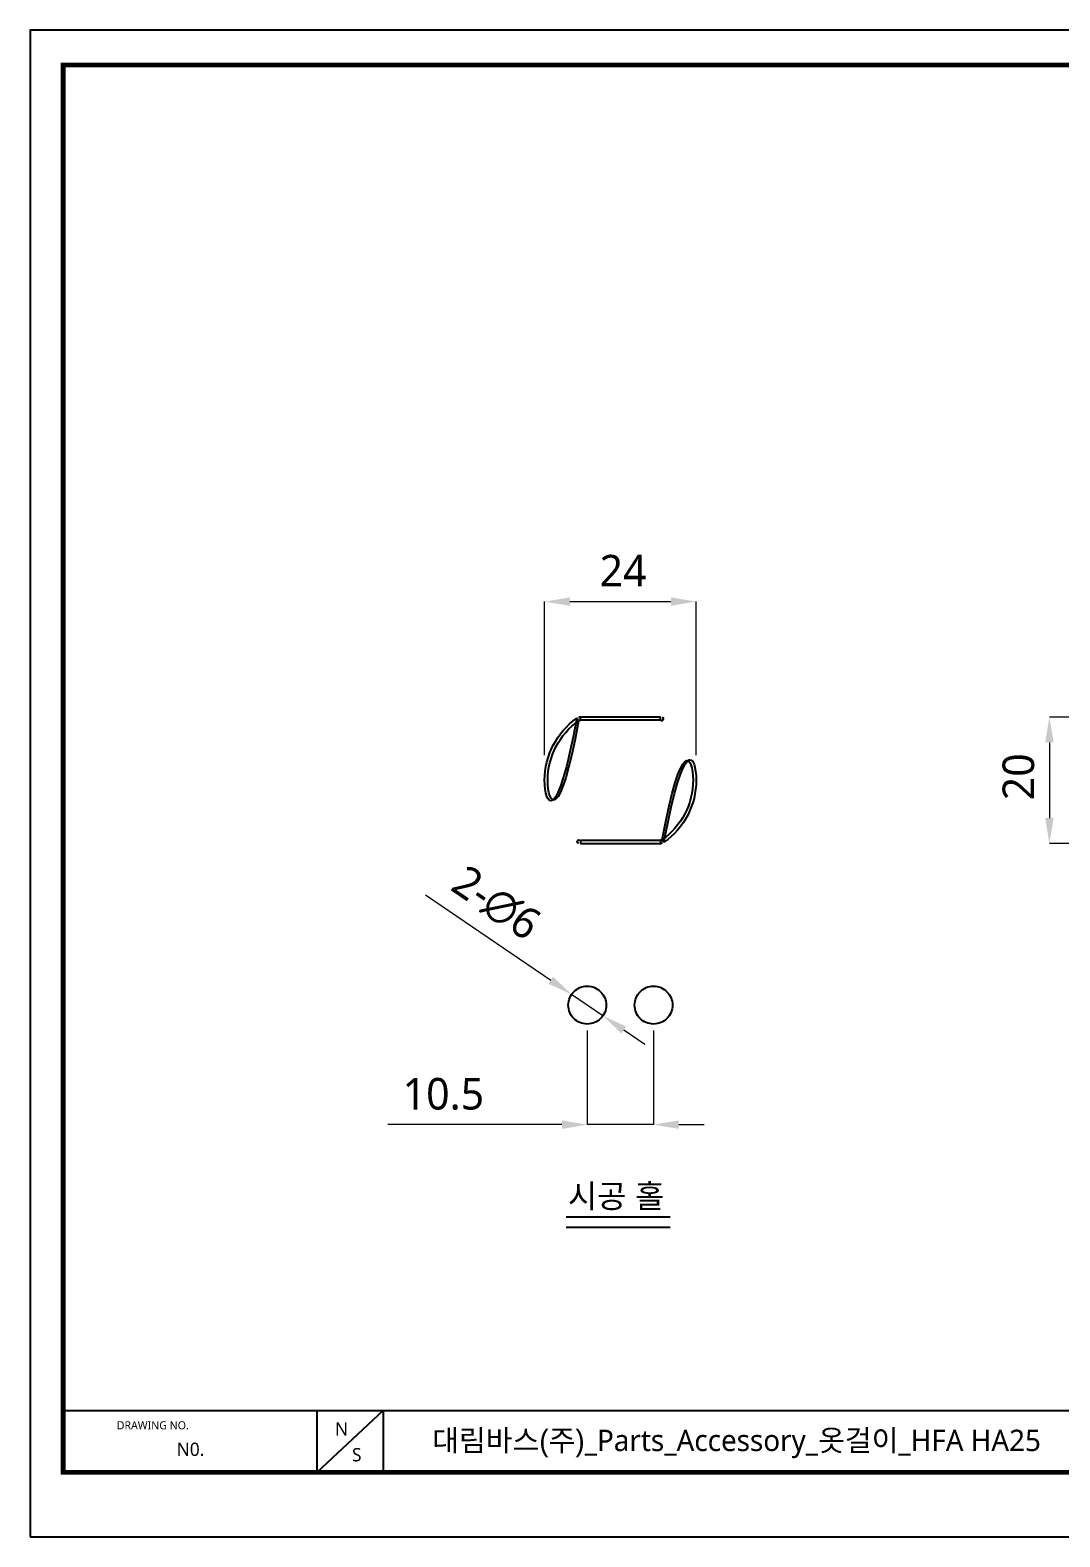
# Model space of a CAD drawing. Extents: x 16296681503 to 16296681828, y -37409617118 to -37409616880.
# Drawn here: x 16296681502.9 to 16296681665.9, y -37409617118.2 to -37409616879.7 of the extents above; entities that cross this region are included whole.
import ezdxf

# ---------------------------------------------------------------- set-up
doc = ezdxf.new("R2010")
doc.units = 0
doc.header["$LTSCALE"] = 10
doc.header["$MEASUREMENT"] = 0
doc.header["$PDMODE"] = 3
doc.header["$PDSIZE"] = -10
doc.linetypes.add('PHANTOM2', pattern=[1.25, 0.625, -0.125, 0.125, -0.125, 0.125, -0.125])
doc.layers.get('0').update_dxf_attribs({"linetype": 'CONTINUOUS'})
doc.layers.get('DEFPOINTS').update_dxf_attribs({"linetype": 'CONTINUOUS'})
doc.layers.add('1', color=7, linetype='CONTINUOUS')
doc.layers.add('BODY', color=7, linetype='CONTINUOUS')
doc.styles.add('Daelim Dimension', font='NanumGothic.ttf')
doc.dimstyles.new('DEFAULT', dxfattribs={"dimscale": 2, "dimtxt": 2, "dimasz": 2, "dimexe": 0, "dimexo": 2, "dimgap": 1, "dimtad": 1, "dimdec": 1, "dimzin": 9, "dimdsep": 46, "dimtxsty": 'Daelim Dimension', "dimcen": 0.5, "dimclrd": 252, "dimclre": 252, "dimclrt": 3, "dimadec": 1, "dimazin": 0, "dimtfac": 1, "dimtdec": 1, "dimtix": 1, "dimtmove": 0, "dimatfit": 3, "dimfxl": 0, "dimtolj": 1, "dimtzin": 1, "dimlwd": 9, "dimlwe": 9, "dimarcsym": 0})

# ---------------------------------------------------------------- blocks, each defined once
blk = doc.blocks.new('*D14')
at = {"layer": 'BODY', "color": 5, "lineweight": 9, "ltscale": 0.7}
for p, q in [((16296681686.368971, -37409616988.44632), (16296681664.262859, -37409616988.44632)), ((16296681664.262859, -37409616992.44632), (16296681664.262859, -37409617004.44632)), ((16296681686.368971, -37409617008.44632), (16296681664.262859, -37409617008.44632))]:
    blk.add_line(p, q, dxfattribs=at)
at = {"layer": 'BODY', "color": 5, "ltscale": 0.7}
for points in [[(16296681663.596201, -37409616992.44632), (16296681664.929529, -37409616992.44632), (16296681664.262859, -37409616988.44632)], [(16296681663.596201, -37409617004.44632), (16296681664.929529, -37409617004.44632), (16296681664.262859, -37409617008.44632)]]:
    blk.add_solid(points, dxfattribs=at)
at = {"layer": 'DEFPOINTS', "color": 0, "ltscale": 0.7}
for p in [(16296681690.368971, -37409616988.44632), (16296681664.262859, -37409617008.44632), (16296681690.368971, -37409617008.44632)]:
    blk.add_point(p, dxfattribs=at)
at = {"layer": 'BODY', "color": 7, "lineweight": 5, "ltscale": 0.7, "insert": (16296681656.84082, -37409616997.900993), "char_height": 5, "width": 5.80555556, "attachment_point": 2, "rotation": 90, "style": 'Daelim Dimension'}
blk.add_mtext('\\A1;20', dxfattribs=at)
blk = doc.blocks.new('*D15')
at = {"layer": 'BODY', "color": 5, "lineweight": 9, "ltscale": 0.7}
for p, q in [((16296681584.33304, -37409616994.47964), (16296681584.33304, -37409616970.16706)), ((16296681588.33304, -37409616970.16706), (16296681604.33304, -37409616970.16706)), ((16296681608.33304, -37409616994.47964), (16296681608.33304, -37409616970.16706))]:
    blk.add_line(p, q, dxfattribs=at)
at = {"layer": 'BODY', "color": 5, "ltscale": 0.7}
for points in [[(16296681588.33304, -37409616969.5004), (16296681588.33304, -37409616970.83372), (16296681584.33304, -37409616970.16706)], [(16296681604.33304, -37409616969.5004), (16296681604.33304, -37409616970.83372), (16296681608.33304, -37409616970.16706)]]:
    blk.add_solid(points, dxfattribs=at)
at = {"layer": 'DEFPOINTS', "color": 0, "ltscale": 0.7}
for p in [(16296681608.33304, -37409616970.16706), (16296681584.33304, -37409616998.47964), (16296681608.33304, -37409616998.47964)]:
    blk.add_point(p, dxfattribs=at)
at = {"layer": 'BODY', "color": 7, "lineweight": 5, "ltscale": 0.7, "insert": (16296681596.75519, -37409616962.77364), "char_height": 5, "width": 5.8055556, "attachment_point": 2, "style": 'Daelim Dimension'}
blk.add_mtext('\\A1;24', dxfattribs=at)
blk = doc.blocks.new('*D27')
at = {"layer": 'BODY', "color": 5, "lineweight": 9, "ltscale": 0.7}
for p, q in [((16296681591.08304, -37409617038.037567), (16296681591.08304, -37409617052.962128)), ((16296681601.58304, -37409617038.037567), (16296681601.58304, -37409617052.962128)), ((16296681587.08304, -37409617052.962128), (16296681559.484751, -37409617052.962128)), ((16296681601.58304, -37409617052.962128), (16296681591.08304, -37409617052.962128)), ((16296681605.58304, -37409617052.962128), (16296681609.58304, -37409617052.962128))]:
    blk.add_line(p, q, dxfattribs=at)
at = {"layer": 'BODY', "color": 5, "ltscale": 0.7}
for points in [[(16296681587.08304, -37409617052.295464), (16296681587.08304, -37409617053.628792), (16296681591.08304, -37409617052.962128)], [(16296681605.58304, -37409617052.295464), (16296681605.58304, -37409617053.628792), (16296681601.58304, -37409617052.962128)]]:
    blk.add_solid(points, dxfattribs=at)
at = {"layer": 'DEFPOINTS', "color": 0, "ltscale": 0.7}
for p in [(16296681591.08304, -37409617034.037567), (16296681601.58304, -37409617034.037567), (16296681601.58304, -37409617052.962128)]:
    blk.add_point(p, dxfattribs=at)
at = {"layer": 'BODY', "color": 7, "lineweight": 5, "ltscale": 0.7, "insert": (16296681568.30163, -37409617048.118782), "char_height": 5, "attachment_point": 5, "style": 'Daelim Dimension'}
blk.add_mtext('\\A1;10.5', dxfattribs=at)
blk = doc.blocks.new('*D28')
at = {"layer": 'BODY', "color": 5, "lineweight": 9, "ltscale": 0.7}
for p, q in [((16296681565.44866, -37409617016.590233), (16296681585.29624, -37409617030.098961)), ((16296681593.563089, -37409617035.725571), (16296681588.602989, -37409617032.349609)), ((16296681596.869829, -37409617037.976212), (16296681600.17658, -37409617040.226868))]:
    blk.add_line(p, q, dxfattribs=at)
at = {"layer": 'BODY', "color": 5, "ltscale": 0.7}
for points in [[(16296681585.67135, -37409617029.547836), (16296681584.921129, -37409617030.650093), (16296681588.602989, -37409617032.349609)], [(16296681597.24494, -37409617037.425087), (16296681596.49473, -37409617038.527344), (16296681593.563089, -37409617035.725571)]]:
    blk.add_solid(points, dxfattribs=at)
at = {"layer": 'DEFPOINTS', "color": 0, "ltscale": 0.7}
for p in [(16296681588.602989, -37409617032.349609), (16296681593.563089, -37409617035.725571)]:
    blk.add_point(p, dxfattribs=at)
at = {"layer": 'BODY', "color": 7, "lineweight": 5, "ltscale": 0.7, "insert": (16296681576.64146, -37409617017.925583), "char_height": 5, "attachment_point": 5, "rotation": 325.75987096, "style": 'Daelim Dimension'}
blk.add_mtext('\\A1;2-∅6', dxfattribs=at)

msp = doc.modelspace()

# ---------------------------------------------------------------- linework, layer by layer
at = {"color": 7, "linetype": 'Continuous'}
for p, q in [((16296681589.72101, -37409616989.037216), (16296681589.433531, -37409616988.628128)), ((16296681590.00849, -37409616988.946297), (16296681590.00849, -37409616988.446297)), ((16296681602.657591, -37409616988.446297), (16296681590.00849, -37409616988.446297)), ((16296681602.657591, -37409616988.946297), (16296681590.00849, -37409616988.946297)), ((16296681602.657591, -37409616988.946297), (16296681602.657591, -37409616988.446297)), ((16296681602.94507, -37409616989.037216), (16296681603.23255, -37409616988.628128)), ((16296681589.72101, -37409617007.855392), (16296681589.433531, -37409617008.264481)), ((16296681590.00849, -37409617007.946297), (16296681590.00849, -37409617008.446297)), ((16296681590.00849, -37409617007.946297), (16296681602.657591, -37409617007.946297)), ((16296681590.00849, -37409617008.446297), (16296681602.657591, -37409617008.446297)), ((16296681602.657591, -37409617007.946297), (16296681602.657591, -37409617008.446297)), ((16296681602.94507, -37409617007.855392), (16296681603.23255, -37409617008.264481))]:
    msp.add_line(p, q, dxfattribs=at)
at = {"ltscale": 0.5}
for p, q in [((16296681587.7484, -37409617067.537323), (16296681604.201981, -37409617067.537323)), ((16296681587.7484, -37409617069.19796), (16296681604.201981, -37409617069.19796))]:
    msp.add_line(p, q, dxfattribs=at)
at = {"color": 5}
msp.add_line((16296681508.09734, -37409617098.227943), (16296681770.190981, -37409617098.227943), dxfattribs=at)
at = {"color": 5, "ltscale": 40}
for p, q in [((16296681548.27268, -37409617098.227943), (16296681548.27268, -37409617108.036118)), ((16296681548.27268, -37409617098.227943), (16296681548.27268, -37409617108.036118)), ((16296681558.769859, -37409617098.227943), (16296681548.27268, -37409617108.036118)), ((16296681558.769859, -37409617098.227943), (16296681548.27268, -37409617108.036118)), ((16296681558.769859, -37409617098.227943), (16296681558.769859, -37409617108.036118)), ((16296681558.769859, -37409617098.227943), (16296681558.769859, -37409617108.036118))]:
    msp.add_line(p, q, dxfattribs=at)
at = {"ltscale": 0.5}
msp.add_lwpolyline([(16296681502.863239, -37409617118.211388), (16296681828.363239, -37409617118.211388), (16296681828.363239, -37409616879.711388), (16296681502.863239, -37409616879.711388)], close=True, dxfattribs=at)
at = {"color": 5, "linetype": 'ByBlock', "lineweight": 200, "const_width": 0.75}
msp.add_lwpolyline([(16296681508.09734, -37409617107.999023), (16296681823.09734, -37409617107.999023), (16296681823.09734, -37409616885.249023), (16296681508.09734, -37409616885.249023)], close=True, dxfattribs=at)
at = {"color": 7, "linetype": 'Continuous'}
for centre, radius, start, end in [((16296681596.33304, -37409616998.446297), 12, 125.09665172, 234.90334828), ((16296681596.33304, -37409616998.446297), 11.5, 125.09665172, 234.90334828), ((16296681590.00849, -37409616989.446297), 1, 90, 125.09665172), ((16296681590.00849, -37409616989.446297), 0.5, 90, 125.09665172), ((16296681602.657591, -37409616989.446297), 1, 54.90334828, 90), ((16296681602.657591, -37409616989.446297), 0.5, 54.90334828, 90), ((16296681596.33304, -37409616998.446297), 11.5, 305.09665172, 54.90334828), ((16296681596.33304, -37409616998.446297), 12, 305.09665172, 54.90334828), ((16296681590.00849, -37409617007.446297), 1, 234.90334828, 270), ((16296681590.00849, -37409617007.446297), 0.5, 234.90334828, 270), ((16296681602.657591, -37409617007.446297), 0.5, 270, 305.09665172), ((16296681602.657591, -37409617007.446297), 1, 270, 305.09665172)]:
    msp.add_arc(centre, radius, start, end, dxfattribs=at)
at = {"layer": '1', "linetype": 'PHANTOM2', "ltscale": 10}
for centre in [(16296681591.08304, -37409617034.037567), (16296681601.58304, -37409617034.037567)]:
    msp.add_circle(centre, 3, dxfattribs=at)

# ---------------------------------------------------------------- texts
at = {"color": 5, "ltscale": 40, "style": 'Daelim Dimension'}
msp.add_text('DRAWING NO.', height=1.28450563, dxfattribs=at).set_placement((16296681516.58379, -37409617101.195282))
at = {"attachment_point": 1, "style": 'Daelim Dimension'}
for s, insert, char_height, width in [('{\\fGulim|b0|i0|c129|p50;시공 홀}', (16296681588.012991, -37409617062.424309), 3.70146058, 59.49084718), ('N', (16296681551.127781, -37409617100.066803), 2.102062, 2.93365528), ('N0.', (16296681526.068979, -37409617103.296158), 2.1020618, 13.18697235), ('S', (16296681553.830851, -37409617104.155563), 2.102062, 2.93365528)]:
    msp.add_mtext(s, dxfattribs=dict(at, insert=insert, char_height=char_height, width=width))
at = {"color": 2, "insert": (16296681566.53347, -37409617101.251007), "char_height": 3.37831358, "width": 130.33141763, "attachment_point": 1, "style": 'Daelim Dimension'}
msp.add_mtext('{\\fGulim|b0|i0|c129|p50;대림바스(주)}_Parts_Accessory_옷걸이_HFA HA25', dxfattribs=at)

# ---------------------------------------------------------------- dimensions: what is measured, and where the dimension line sits
at = {"layer": 'BODY', "lineweight": 5, "ltscale": 0.7}
for base, p1, p2, override, picture, middle in [((16296681608.33304, -37409616970.167061), (16296681584.33304, -37409616998.479637), (16296681608.33304, -37409616998.479637), {"dimtxt": 2.5, "dimdec": 0, "dimclrd": 5, "dimclre": 5, "dimclrt": 7}, '*D15', (16296681596.75519, -37409616970.167061)), ((16296681601.58304, -37409617052.962128), (16296681591.08304, -37409617034.037567), (16296681601.58304, -37409617034.037567), {"dimtxt": 2.5, "dimclrd": 5, "dimclre": 5, "dimclrt": 7}, '*D27', (16296681568.30163, -37409617052.962128))]:
    dim = msp.add_linear_dim(base=base, p1=p1, p2=p2, dimstyle='DEFAULT', override=override, dxfattribs=at)
    dim.commit()
    dim.dimension.update_dxf_attribs({"geometry": picture, "text_midpoint": middle, "dimtype": 160})
dim = msp.add_linear_dim(base=(16296681664.262859, -37409617008.44632), p1=(16296681690.368959, -37409616988.446297), p2=(16296681690.368959, -37409617008.446297), angle=270, dimstyle='DEFAULT', override={"dimtxt": 2.5, "dimdec": 0, "dimclrd": 5, "dimclre": 5, "dimclrt": 7}, dxfattribs=at)
dim.commit()
dim.dimension.update_dxf_attribs({"geometry": '*D14', "text_midpoint": (16296681664.26285, -37409616997.900993), "dimtype": 160})
dim = msp.add_diameter_dim_2p(p1=(16296681593.563089, -37409617035.725571), p2=(16296681588.602989, -37409617032.349609), text='2-<>', dimstyle='DEFAULT', override={"dimtxt": 2.5, "dimdec": 0, "dimclrd": 5, "dimclre": 5, "dimclrt": 7}, dxfattribs=at)
dim.commit()
dim.dimension.update_dxf_attribs({"geometry": '*D28', "text_midpoint": (16296681576.64146, -37409617017.925583)})

doc.saveas('drawing.dxf')
